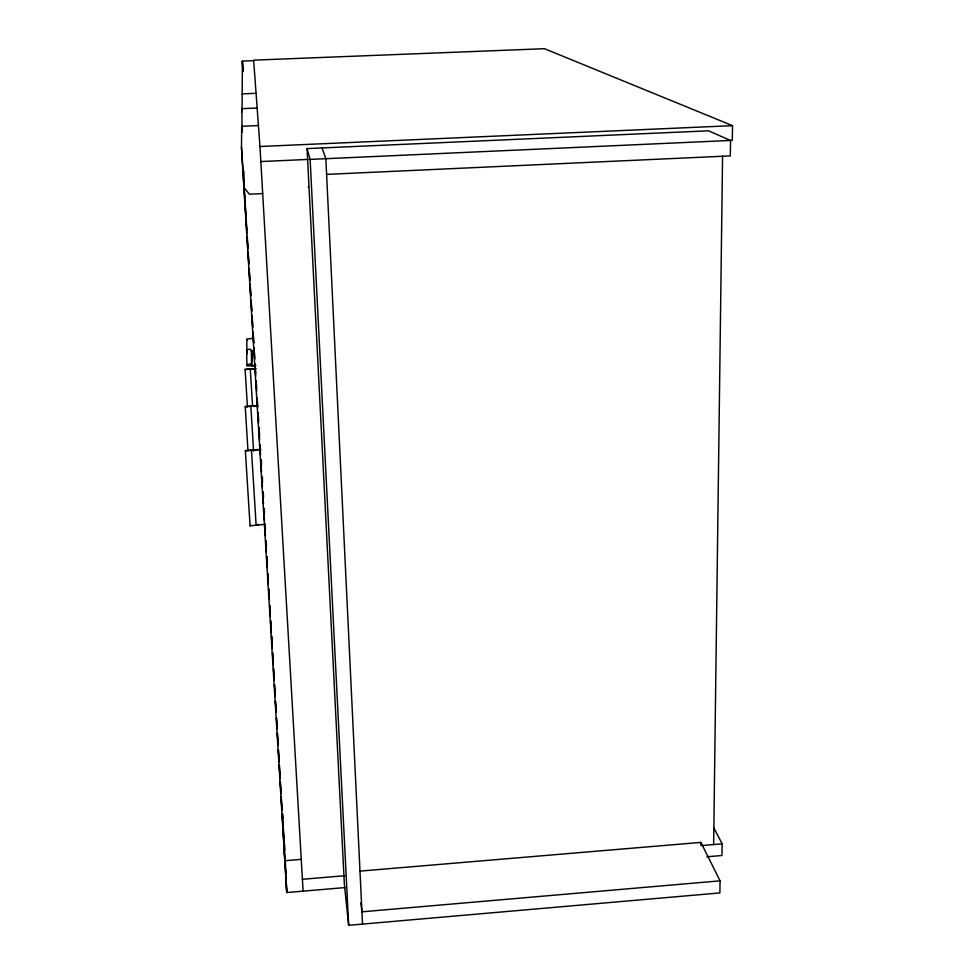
<?xml version="1.0" encoding="UTF-8"?>
<svg xmlns="http://www.w3.org/2000/svg" width="974" height="974" viewBox="0 0 974 974"><rect width="100%" height="100%" fill="white"/><g stroke="black" fill="none" stroke-linecap="round" stroke-linejoin="round"><path stroke-width="1.46" d="M345.441 887.545L286.758 892.537L241.479 147.317L241.698 126.267L258.427 125.549M241.698 126.267L242.063 132.33L241.881 108.65L257.148 108.017M241.881 108.65L242.063 111.681L242.38 61.094L253.678 60.644M700.854 845.31L700.89 842.388L360.112 871.109M713.638 844.555L722.574 155.986M246.897 353.903L246.799 339.122L253.301 338.282M700.89 842.388L720.054 880.837L719.883 892.927L348.668 925.3L344.37 884.343L307.053 148.608L708.548 130.808L730.537 140.512L730.317 155.889L326.607 174.383M713.747 827.693L722.16 843.837L721.99 855.501L706.868 856.791M303.097 891.149L259.961 146.502L253.642 60.157L544.49 48.7L732.521 125.658L732.302 140.366L310.122 159.407L307.053 148.608M254.993 365.92L246.909 365.871L246.666 350.287C255.322 344.613 251.365 362.291 251.596 365.567L255.882 365.323M246.763 364.824L250.854 363.886L251.596 365.567M250.817 525.071L250.111 525.838L265.038 524.353M720.054 880.837L361.938 911.822L360.855 902.825M301.246 859.348L284.822 860.724L284.165 845.542M302.403 879.291L344.833 875.699M701.548 845.578L722.16 843.837M255.699 524.73L258.634 524.536M259.985 449.379L245.351 450.585L250.075 525.765M245.387 450.925L260.508 449.55M256.905 405.598L245.229 406.511L247.956 450.39M245.229 406.803L258.159 405.695M254.969 368.537L245.119 369.292L247.445 406.876M245.144 369.572L256.052 368.622M251.341 351.005L254.311 350.847M262.688 193.57L249.356 194.191L243.914 187.398L243.914 171.4M260.837 161.55L307.942 159.432M259.961 146.502L732.521 125.658M242.039 93.881L256.077 93.309M246.933 351.468L246.666 350.287M246.897 340.413L246.751 339.415M322.065 147.951L325.852 158.701L362.523 924.095M241.893 108.443L242.076 111.474M241.71 126.011L242.088 132.074M241.479 147.317L246.909 233.797M247.104 236.828L247.859 248.967M248.053 251.998L248.82 264.137M249.101 268.69L249.868 280.829M250.05 283.86L250.817 295.999M251.097 300.552L251.767 311.169M252.059 315.722L252.716 326.339M253.106 332.402L253.764 343.031M254.056 347.584L254.725 358.201M255.103 364.264L255.675 373.371M256.15 380.956L256.625 388.541M257.197 397.648L257.574 403.711M258.147 412.818L258.621 420.403M259.096 427.988L259.583 435.573M260.155 444.68L260.533 450.743M261.105 459.85L261.482 465.913M262.152 476.542L262.53 482.605M263.102 491.712L263.479 497.775M264.149 508.391L264.441 512.945M265.196 525.083L265.391 528.115M266.243 541.775L266.438 544.807M267.193 556.945L267.387 559.977M251.475 450.11L256.125 525.047M244.279 187.799L244.924 198.44M245.302 204.516L245.947 215.144M246.312 221.22L246.86 230.339M247.238 236.414L247.883 247.043M248.151 251.596L248.894 263.759M249.174 268.313L249.819 278.941M250.087 283.495L250.829 295.658M251.109 300.211L251.755 310.84M252.023 315.406L252.765 327.556M253.045 332.11L253.69 342.738M254.056 348.826L254.701 359.455M254.981 364.008L255.712 376.159M255.992 380.724L256.637 391.353M257.002 397.429L257.647 408.057M257.927 412.623L258.573 423.252M258.853 427.805L259.595 439.968M259.863 444.521L260.508 455.15M260.788 459.716L261.531 471.866M261.799 476.42L262.444 487.049M262.724 491.614L263.467 503.765M263.735 508.318L264.478 520.469M264.758 525.035L265.403 535.663M265.768 541.739L266.413 552.368M266.693 556.933L267.339 567.562M267.704 573.637L268.349 584.266M268.629 588.832L269.274 599.46M269.64 605.536L270.285 616.177M270.565 620.73L271.296 632.881M271.49 635.925L272.221 648.075M272.501 652.629L273.231 664.779M273.511 669.333L274.157 679.974M274.437 684.527L275.179 696.678M277.115 728.576L276.47 717.948L277.127 728.662M277.383 733.142L278.028 743.771M278.406 749.846L279.051 760.487M280.062 777.191L279.319 765.04L280.062 778.737M280.342 781.745L280.987 792.386M281.255 796.939L281.997 809.09M282.277 813.643L282.923 824.284M283.19 828.837L283.933 840.988M250.281 368.951L252.583 406.353M250.829 406.121L253.617 451.193M243.001 71.346L242.38 61.094L242.989 71.699M261.324 460.093L261.507 463.125M262.31 476.785L262.493 479.817M263.199 491.955L263.467 496.509M264.185 508.647L264.453 513.201M265.074 523.817L265.439 529.893M266.06 540.509L266.413 546.584M267.034 557.201L267.4 563.264M268.02 573.893L268.374 579.956M268.909 589.063L269.274 595.138M269.895 605.755L270.248 611.83M270.784 620.925L271.235 628.522M271.685 636.107L272.221 645.214M272.659 652.799L273.195 661.906M273.548 667.969L274.181 678.586M274.534 684.661L275.155 695.278M277.395 733.215L278.101 745.354M278.369 749.907L279.088 762.045M280.244 781.769L280.962 793.907M281.133 796.951L281.936 810.599M282.119 813.643L286.758 892.537L286.088 877.586M310.122 159.407L348.668 925.3M284.627 844.702L284.895 850.679M285.358 861.138L285.893 873.106M282.777 813.972L282.971 818.489M283.434 829.044L283.897 839.612M251.329 350.75L251.584 365.299M308.441 186.667A1.631 1.619 19.3 0 1 308.198 187.008M276.092 711.872L275.447 701.243L276.141 711.97"/></g></svg>
